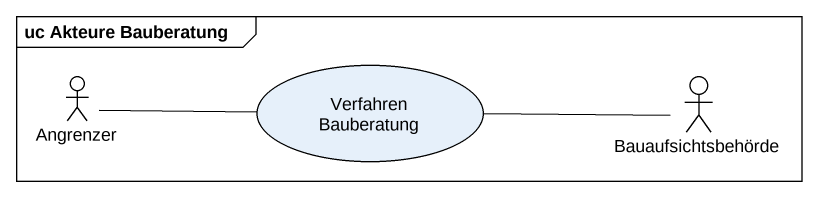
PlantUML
@startuml
mainframe uc Akteure Bauberatung
actor Angrenzer
usecase "Verfahren Bauberatung" as Verfahren_Bauberatung
actor Bauaufsichtsbehörde
Angrenzer -right- Verfahren_Bauberatung
Verfahren_Bauberatung -right- Bauaufsichtsbehörde
@enduml
